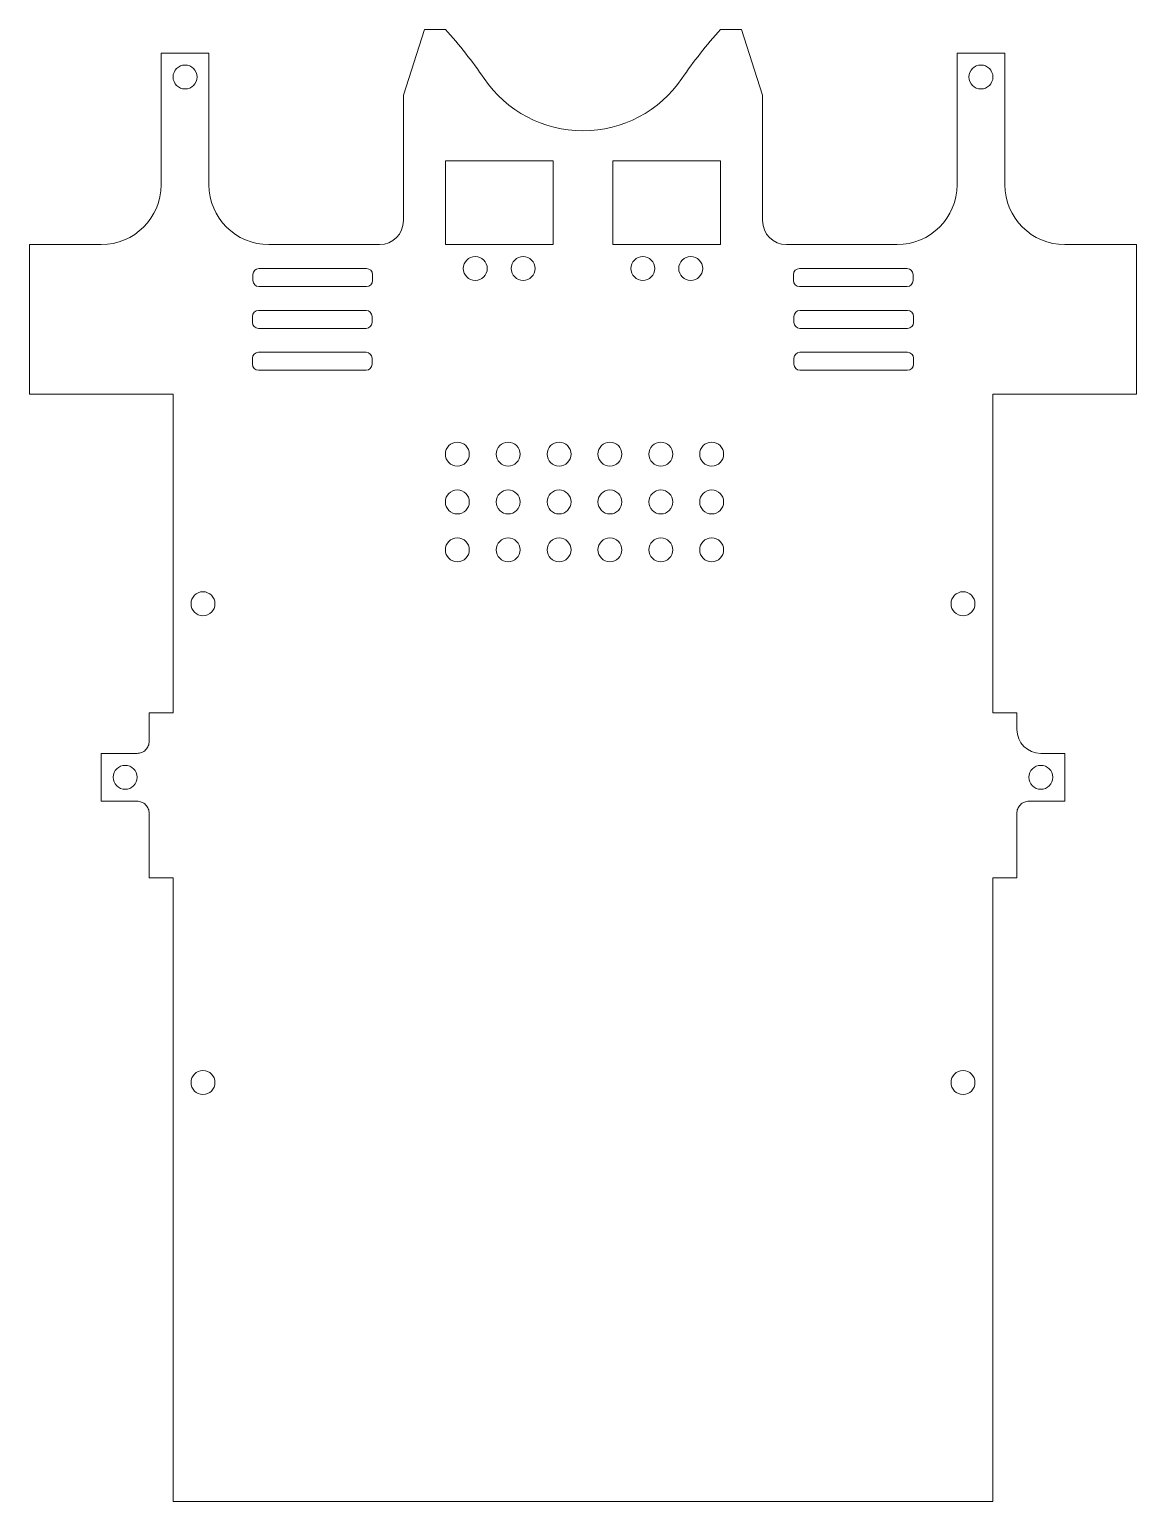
# Model space of a CAD drawing. Header units: millimetres. Extents: x -165 to 20, y -30 to 216.
import ezdxf

# ---------------------------------------------------------------- set-up
doc = ezdxf.new("R2010")
doc.units = ezdxf.units.MM

msp = doc.modelspace()

# ---------------------------------------------------------------- linework, layer by layer
at = {"color": 7, "linetype": 'Continuous', "lineweight": 15}
for p, q in [((-99, 215.94), (-102.5, 204.97)), ((-95.5, 215.94), (-99, 215.94)), ((-46, 215.94), (-49.5, 215.94)), ((-42.5, 204.97), (-46, 215.94)), ((-143, 190), (-143, 212)), ((-143, 212), (-135, 212)), ((-135, 212), (-135, 190)), ((-10, 190), (-10, 212)), ((-10, 212), (-2, 212)), ((-2, 212), (-2, 190)), ((-102.5, 204.97), (-102.5, 184)), ((-42.5, 184), (-42.5, 204.97)), ((-95.5, 194), (-77.5, 194)), ((-95.5, 180), (-95.5, 194)), ((-77.5, 194), (-77.5, 180)), ((-67.5, 180), (-67.5, 194)), ((-67.5, 194), (-49.5, 194)), ((-49.5, 194), (-49.5, 180)), ((-165, 155), (-165, 180)), ((-165, 180), (-153, 180)), ((-125, 180), (-106.5, 180)), ((-95.5, 180), (-77.5, 180)), ((-67.5, 180), (-49.5, 180)), ((-38.5, 180), (-20, 180)), ((8, 180), (20, 180)), ((20, 180), (20, 155)), ((-127.65, 175), (-127.65, 174)), ((-108.65, 176), (-126.65, 176)), ((-107.65, 174), (-107.65, 175)), ((-37.35, 175), (-37.35, 174)), ((-18.35, 176), (-36.35, 176)), ((-17.35, 174), (-17.35, 175)), ((-126.65, 173), (-108.65, 173)), ((-36.35, 173), (-18.35, 173)), ((-127.75, 168), (-127.75, 167)), ((-108.75, 169), (-126.75, 169)), ((-107.75, 167), (-107.75, 168)), ((-37.25, 168), (-37.25, 167)), ((-18.25, 169), (-36.25, 169)), ((-17.25, 167), (-17.25, 168)), ((-126.75, 166), (-108.75, 166)), ((-36.25, 166), (-18.25, 166)), ((-127.75, 161), (-127.75, 160)), ((-108.75, 162), (-126.75, 162)), ((-107.75, 160), (-107.75, 161)), ((-37.25, 161), (-37.25, 160)), ((-18.25, 162), (-36.25, 162)), ((-17.25, 160), (-17.25, 161)), ((-126.75, 159), (-108.75, 159)), ((-36.25, 159), (-18.25, 159)), ((-141, 155), (-165, 155)), ((-141, 101.78), (-141, 155)), ((20, 155), (-4, 155)), ((-4, 155), (-4, 101.78)), ((-145, 97), (-145, 101.78)), ((-145, 101.78), (-141, 101.78)), ((-4, 101.78), (0, 101.78)), ((0, 101.78), (0, 99)), ((-153, 87), (-153, 95)), ((-153, 95), (-147, 95)), ((4, 95), (8, 95)), ((8, 95), (8, 87)), ((-147, 87), (-153, 87)), ((8, 87), (2, 87)), ((-145, 74.23), (-145, 85)), ((0, 85), (0, 74.23)), ((-141, 74.23), (-145, 74.23)), ((-141, -30), (-141, 74.23)), ((0, 74.23), (-4, 74.23)), ((-4, 74.23), (-4, -30)), ((-4, -30), (-141, -30))]:
    msp.add_line(p, q, dxfattribs=at)
for centre in [(-139, 208), (-6, 208), (-90.5, 176), (-82.5, 176), (-62.5, 176), (-54.5, 176), (-93.5, 145), (-85, 145), (-76.5, 145), (-68, 145), (-59.5, 145), (-51, 145), (-93.5, 137), (-85, 137), (-76.5, 137), (-68, 137), (-59.5, 137), (-51, 137), (-93.5, 129), (-85, 129), (-76.5, 129), (-68, 129), (-59.5, 129), (-51, 129), (-136, 120), (-9, 120), (-149, 91), (4, 91), (-136, 40), (-9, 40)]:
    msp.add_circle(centre, 2, dxfattribs=at)
for centre, radius, start, end in [((-150.79, 165.69), 74.72, 34.2541, 42.2709), ((5.79, 165.69), 74.72, 137.7291, 145.7459), ((-72.5, 219), 20, 214.2541, 325.7459), ((-153, 190), 10, 270, 0), ((-125, 190), 10, 180, 270), ((-20, 190), 10, 270, 0), ((8, 190), 10, 180, 270), ((-106.5, 184), 4, 270, 0), ((-38.5, 184), 4, 180, 270), ((-126.65, 175), 1, 90, 180), ((-108.65, 175), 1, 0, 90), ((-36.35, 175), 1, 90, 180), ((-18.35, 175), 1, 0, 90), ((-126.65, 174), 1, 180, 270), ((-108.65, 174), 1, 270, 0), ((-36.35, 174), 1, 180, 270), ((-18.35, 174), 1, 270, 0), ((-126.75, 168), 1, 90, 180), ((-108.75, 168), 1, 360, 90), ((-36.25, 168), 1, 90, 180), ((-18.25, 168), 1, 360, 90), ((-126.75, 167), 1, 180, 270), ((-108.75, 167), 1, 270, 360), ((-36.25, 167), 1, 180, 270), ((-18.25, 167), 1, 270, 360), ((-126.75, 161), 1, 90, 180), ((-126.75, 160), 1, 180, 270), ((-108.75, 161), 1, 360, 90), ((-108.75, 160), 1, 270, 0), ((-36.25, 161), 1, 90, 180), ((-36.25, 160), 1, 180, 270), ((-18.25, 161), 1, 360, 90), ((-18.25, 160), 1, 270, 0), ((4, 99), 4, 180, 270)]:
    msp.add_arc(centre, radius, start, end, dxfattribs=at)
for points in [[(-145, 97), (-145, 96.76), (-145.04, 96.51), (-145.24, 96.02), (-145.39, 95.78), (-145.78, 95.39), (-146.02, 95.24), (-146.51, 95.04), (-146.76, 95), (-147, 95)], [(-147, 87), (-146.76, 87), (-146.51, 86.96), (-146.02, 86.76), (-145.78, 86.61), (-145.39, 86.22), (-145.24, 85.98), (-145.04, 85.49), (-145, 85.24), (-145, 85)], [(0, 85), (0, 85.24), (0.04, 85.49), (0.24, 85.98), (0.39, 86.22), (0.78, 86.61), (1.02, 86.76), (1.51, 86.96), (1.76, 87), (2, 87)]]:
    msp.add_open_spline(points, degree=3, knots=[0, 0, 0, 0, 0.25, 0.25, 0.5, 0.5, 0.75, 0.75, 1, 1, 1, 1], dxfattribs=at)

doc.saveas('drawing.dxf')
